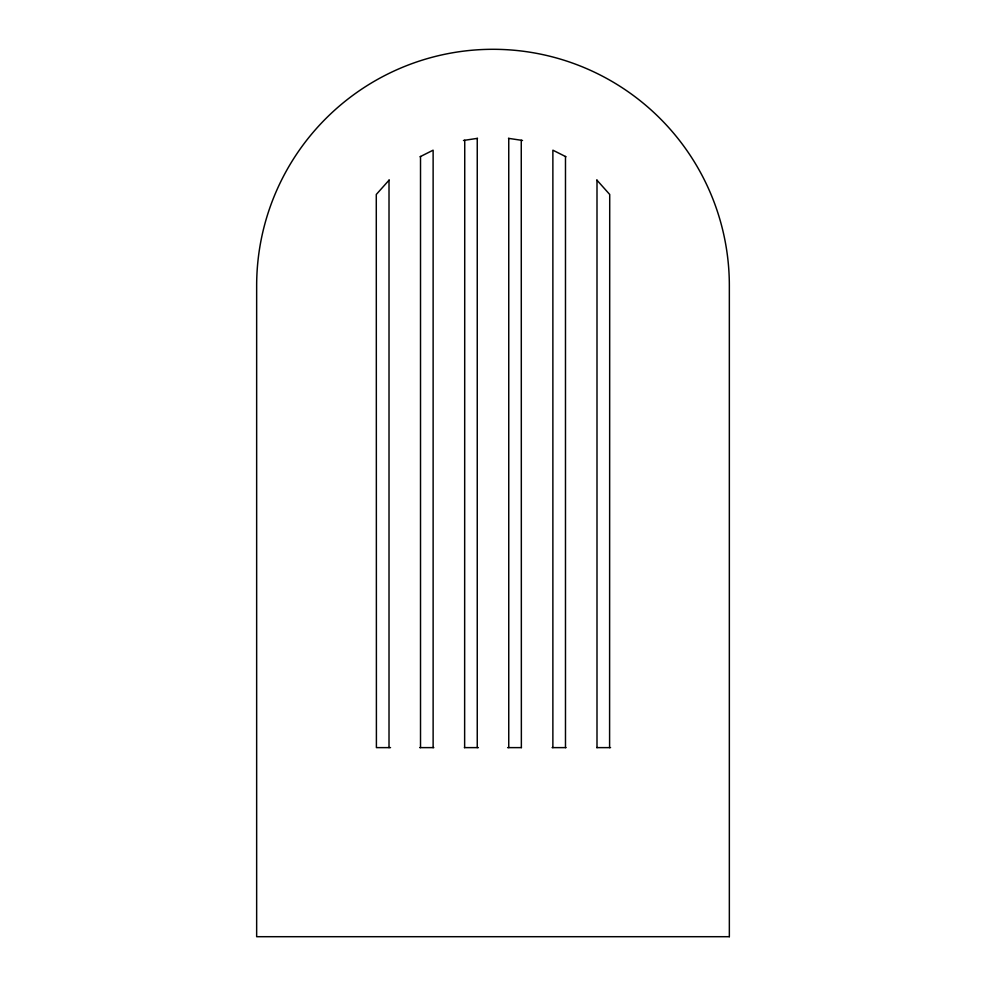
<?xml version="1.0" encoding="UTF-8"?>
<svg xmlns="http://www.w3.org/2000/svg" width="986" height="986" viewBox="0 0 986 986"><rect width="100%" height="100%" fill="white"/><g stroke="black" fill="none" stroke-linecap="round" stroke-linejoin="round"><path stroke-width="1.48" d="M464.64 747.622L464.739 140.258L477.52 138.348M609.595 747.622L609.718 194.464L596.813 180.007M389.187 180.007L376.282 194.464L376.405 747.622L390.53 747.622M420.073 156.737L433.125 150.18L433.125 747.622M419.765 747.622L433.803 747.622M464.381 747.622L478.395 747.622M507.605 747.622L521.446 747.622M552.098 747.622L566.038 747.622M596.715 747.622L610.568 747.622M508.48 138.348L521.261 140.258A148.11 148.11 0 0 1 522.531 140.505M565.927 156.737L552.875 150.18L552.875 747.622M596.998 180.179L596.998 747.622M565.483 156.478L565.483 747.622M521.261 140.258L521.36 747.622M508.751 138.373L508.751 747.622M477.249 138.373L477.249 747.622M420.517 156.478L420.517 747.622M389.014 180.179L389.014 747.622M463.469 140.505A148.11 148.11 0 0 1 464.739 140.258M729.344 936.7L256.656 936.7L256.656 285.644A236.344 236.344 0 0 1 493 49.3A236.344 236.344 0 0 1 729.344 285.644L729.344 936.7"/></g></svg>
